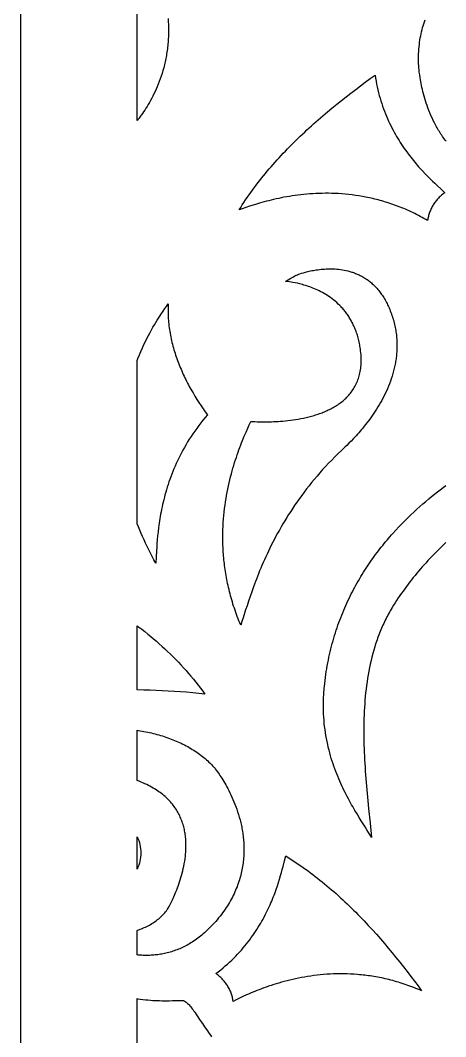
# Model space of a CAD drawing. Extents: x -1000 to 1000, y -1450 to 1450.
# Drawn here: x -1000 to -817.9, y 194 to 629.6 of the extents above; entities that cross this region are included whole.
import ezdxf

# ---------------------------------------------------------------- set-up
doc = ezdxf.new("R2010")
doc.units = 0
doc.layers.add('LAYER_1', color=18, linetype='CONTINUOUS')

msp = doc.modelspace()

# ---------------------------------------------------------------- linework, layer by layer
at = {"layer": 'LAYER_1'}
for points in [[(-1000, -1450), (-600, -1450), (-600, 1050), (-1000, 1050)], [(-847.92, 604.85), (-847.7, 603.57), (-847.45, 602.3), (-847.19, 601.05), (-846.9, 599.82), (-846.61, 598.61), (-846.29, 597.42), (-845.96, 596.25), (-845.61, 595.09), (-845.25, 593.95), (-844.87, 592.83), (-844.48, 591.73), (-844.07, 590.64), (-843.66, 589.57), (-843.23, 588.52), (-842.78, 587.49), (-842.33, 586.47), (-841.87, 585.48), (-841.39, 584.49), (-840.91, 583.53), (-840.41, 582.58), (-839.91, 581.65), (-839.4, 580.73), (-838.88, 579.83), (-838.36, 578.94), (-837.83, 578.08), (-837.29, 577.22), (-836.75, 576.39), (-836.2, 575.57), (-835.65, 574.76), (-835.1, 573.97), (-834.54, 573.2), (-833.98, 572.44), (-833.41, 571.69), (-832.85, 570.96), (-832.28, 570.25), (-831.72, 569.55), (-831.15, 568.86), (-830.58, 568.19), (-830.02, 567.54), (-829.46, 566.89), (-828.9, 566.26), (-827.78, 565.05), (-826.69, 563.89), (-825.61, 562.78), (-824.55, 561.73), (-823.53, 560.72), (-822.54, 559.77), (-821.58, 558.87), (-819.8, 557.22), (-818.21, 555.75), (-818.58, 555.5), (-818.93, 555.25), (-819.28, 554.98), (-819.63, 554.7), (-819.97, 554.41), (-820.3, 554.1), (-820.62, 553.79), (-820.94, 553.47), (-821.24, 553.14), (-821.54, 552.8), (-821.84, 552.45), (-822.12, 552.09), (-822.39, 551.73), (-822.66, 551.35), (-822.91, 550.97), (-823.16, 550.59), (-823.4, 550.2), (-823.62, 549.8), (-823.84, 549.4), (-824.05, 548.99), (-824.24, 548.58), (-824.42, 548.16), (-824.6, 547.74), (-824.76, 547.32), (-824.9, 546.89), (-825.04, 546.46), (-825.16, 546.03), (-825.28, 545.6), (-825.37, 545.17), (-825.46, 544.73), (-825.53, 544.3), (-825.59, 543.86), (-826.38, 544.32), (-827.18, 544.76), (-827.97, 545.19), (-828.76, 545.61), (-829.55, 546.02), (-830.34, 546.42), (-831.13, 546.81), (-831.92, 547.2), (-832.71, 547.57), (-833.5, 547.93), (-834.28, 548.28), (-835.07, 548.62), (-835.85, 548.95), (-836.64, 549.27), (-837.42, 549.58), (-838.2, 549.89), (-838.98, 550.18), (-839.76, 550.46), (-840.54, 550.74), (-841.32, 551.01), (-842.09, 551.26), (-842.87, 551.51), (-843.64, 551.75), (-844.41, 551.99), (-845.18, 552.21), (-845.95, 552.42), (-846.72, 552.63), (-847.48, 552.83), (-848.24, 553.02), (-849.01, 553.2), (-849.76, 553.38), (-850.52, 553.55), (-851.28, 553.7), (-852.03, 553.86), (-853.53, 554.14), (-855.02, 554.39), (-856.51, 554.61), (-857.98, 554.81), (-859.44, 554.98), (-860.89, 555.13), (-862.34, 555.24), (-863.77, 555.34), (-865.19, 555.41), (-866.59, 555.46), (-867.99, 555.48), (-869.37, 555.49), (-870.74, 555.47), (-872.09, 555.44), (-873.43, 555.38), (-874.75, 555.31), (-876.07, 555.22), (-877.36, 555.12), (-878.64, 554.99), (-879.9, 554.86), (-881.15, 554.71), (-882.38, 554.54), (-883.59, 554.37), (-884.78, 554.18), (-885.96, 553.98), (-887.11, 553.77), (-888.25, 553.55), (-889.37, 553.32), (-890.47, 553.08), (-891.54, 552.84), (-892.6, 552.59), (-893.63, 552.33), (-894.65, 552.07), (-895.64, 551.81), (-896.61, 551.54), (-897.55, 551.27), (-898.48, 551), (-899.37, 550.73), (-900.25, 550.46), (-901.92, 549.92), (-903.5, 549.38), (-904.96, 548.87), (-906.32, 548.37), (-905.64, 549.46), (-904.95, 550.53), (-904.24, 551.61), (-903.53, 552.67), (-902.81, 553.73), (-902.08, 554.78), (-901.33, 555.82), (-900.58, 556.86), (-899.82, 557.89), (-899.05, 558.92), (-898.27, 559.94), (-897.49, 560.95), (-896.69, 561.96), (-895.89, 562.96), (-895.07, 563.95), (-894.25, 564.94), (-893.42, 565.92), (-892.59, 566.9), (-891.74, 567.87), (-890.89, 568.83), (-890.03, 569.79), (-889.16, 570.75), (-888.29, 571.69), (-887.41, 572.63), (-886.52, 573.57), (-885.62, 574.5), (-884.72, 575.42), (-883.81, 576.34), (-882.9, 577.26), (-881.98, 578.16), (-881.05, 579.07), (-880.12, 579.96), (-879.18, 580.86), (-878.24, 581.74), (-877.29, 582.63), (-876.34, 583.5), (-875.38, 584.37), (-874.41, 585.24), (-872.47, 586.96), (-870.51, 588.66), (-868.54, 590.34), (-866.55, 592), (-864.54, 593.64), (-862.52, 595.26), (-860.49, 596.87), (-858.45, 598.46), (-856.4, 600.03), (-854.34, 601.58), (-852.28, 603.12), (-850.2, 604.65), (-848.13, 606.15)], [(-866.81, 523.12), (-866.04, 523.1), (-865.27, 523.06), (-864.48, 523.01), (-863.7, 522.93), (-862.9, 522.83), (-862.11, 522.72), (-861.31, 522.57), (-860.51, 522.41), (-859.71, 522.22), (-858.91, 522), (-858.11, 521.76), (-857.71, 521.63), (-857.31, 521.49), (-856.91, 521.35), (-856.51, 521.19), (-856.12, 521.03), (-855.72, 520.87), (-855.33, 520.69), (-854.94, 520.51), (-854.55, 520.32), (-854.16, 520.12), (-853.77, 519.91), (-853.38, 519.69), (-853, 519.47), (-852.62, 519.24), (-852.24, 519), (-851.86, 518.75), (-851.49, 518.49), (-851.12, 518.22), (-850.75, 517.94), (-850.38, 517.65), (-850.02, 517.36), (-849.66, 517.05), (-849.3, 516.74), (-848.94, 516.41), (-848.59, 516.08), (-848.25, 515.73), (-847.9, 515.38), (-847.56, 515.01), (-847.23, 514.64), (-846.89, 514.25), (-846.56, 513.86), (-846.24, 513.45), (-845.92, 513.03), (-845.61, 512.6), (-845.29, 512.16), (-844.99, 511.71), (-844.69, 511.25), (-844.39, 510.77), (-844.1, 510.28), (-843.81, 509.79), (-843.53, 509.28), (-843.26, 508.75), (-842.99, 508.22), (-842.72, 507.67), (-842.42, 507.02), (-842.13, 506.37), (-841.85, 505.72), (-841.59, 505.07), (-841.34, 504.42), (-841.1, 503.78), (-840.87, 503.13), (-840.66, 502.49), (-840.46, 501.85), (-840.27, 501.2), (-840.09, 500.56), (-839.92, 499.93), (-839.77, 499.29), (-839.63, 498.65), (-839.49, 498.02), (-839.37, 497.39), (-839.26, 496.75), (-839.16, 496.13), (-839.08, 495.5), (-839, 494.87), (-838.93, 494.25), (-838.87, 493.63), (-838.82, 493.01), (-838.79, 492.39), (-838.76, 491.77), (-838.74, 491.16), (-838.73, 490.54), (-838.73, 489.93), (-838.74, 489.33), (-838.76, 488.72), (-838.79, 488.12), (-838.83, 487.51), (-838.87, 486.91), (-838.92, 486.32), (-838.99, 485.72), (-839.06, 485.13), (-839.14, 484.54), (-839.22, 483.95), (-839.32, 483.37), (-839.42, 482.79), (-839.53, 482.21), (-839.64, 481.63), (-839.77, 481.06), (-839.9, 480.49), (-840.03, 479.92), (-840.18, 479.35), (-840.33, 478.79), (-840.48, 478.23), (-840.82, 477.12), (-841.17, 476.02), (-841.55, 474.94), (-841.96, 473.86), (-842.38, 472.8), (-842.82, 471.76), (-843.28, 470.73), (-843.76, 469.71), (-844.25, 468.7), (-844.76, 467.72), (-845.28, 466.74), (-845.81, 465.78), (-846.36, 464.84), (-846.91, 463.92), (-847.47, 463.01), (-848.05, 462.12), (-848.62, 461.24), (-849.21, 460.38), (-849.8, 459.54), (-850.39, 458.72), (-850.98, 457.92), (-851.58, 457.14), (-852.17, 456.37), (-852.76, 455.63), (-853.35, 454.9), (-853.94, 454.2), (-854.52, 453.52), (-855.1, 452.85), (-855.66, 452.21), (-856.22, 451.59), (-856.77, 450.99), (-857.31, 450.42), (-858.35, 449.33), (-859.34, 448.34), (-860.26, 447.45), (-861.1, 446.65), (-862.55, 445.29), (-863.96, 443.92), (-865.34, 442.55), (-866.69, 441.18), (-868.01, 439.8), (-869.3, 438.42), (-870.55, 437.05), (-871.78, 435.67), (-872.97, 434.28), (-874.13, 432.9), (-875.27, 431.52), (-876.38, 430.14), (-877.45, 428.77), (-878.5, 427.39), (-879.53, 426.02), (-880.52, 424.64), (-881.49, 423.27), (-882.43, 421.91), (-883.35, 420.55), (-884.24, 419.19), (-885.11, 417.84), (-885.96, 416.49), (-886.78, 415.15), (-887.57, 413.81), (-888.35, 412.48), (-889.1, 411.16), (-889.83, 409.85), (-890.54, 408.54), (-891.22, 407.24), (-891.89, 405.95), (-892.54, 404.67), (-893.16, 403.4), (-893.77, 402.14), (-894.36, 400.89), (-894.93, 399.65), (-895.48, 398.42), (-896.02, 397.2), (-896.54, 396), (-897.04, 394.81), (-897.53, 393.63), (-898, 392.46), (-898.46, 391.31), (-898.9, 390.18), (-899.33, 389.05), (-900.14, 386.86), (-900.91, 384.72), (-901.63, 382.66), (-902.3, 380.67), (-902.94, 378.75), (-903.54, 376.92), (-904.64, 373.49), (-905.16, 371.91), (-905.65, 370.43), (-906.03, 371.34), (-906.39, 372.25), (-906.75, 373.16), (-907.09, 374.06), (-907.43, 374.97), (-907.75, 375.87), (-908.07, 376.77), (-908.37, 377.67), (-908.66, 378.56), (-908.95, 379.45), (-909.22, 380.35), (-909.48, 381.23), (-909.74, 382.12), (-909.98, 383), (-910.21, 383.89), (-910.44, 384.76), (-910.65, 385.64), (-910.86, 386.51), (-911.05, 387.39), (-911.24, 388.25), (-911.42, 389.12), (-911.59, 389.98), (-911.75, 390.84), (-911.9, 391.7), (-912.05, 392.56), (-912.18, 393.41), (-912.31, 394.26), (-912.43, 395.1), (-912.54, 395.95), (-912.64, 396.79), (-912.73, 397.62), (-912.82, 398.46), (-912.9, 399.29), (-912.97, 400.11), (-913.04, 400.94), (-913.09, 401.76), (-913.14, 402.58), (-913.19, 403.39), (-913.25, 405.01), (-913.29, 406.61), (-913.3, 408.2), (-913.28, 409.77), (-913.24, 411.33), (-913.18, 412.88), (-913.09, 414.41), (-912.98, 415.92), (-912.86, 417.42), (-912.71, 418.9), (-912.54, 420.36), (-912.35, 421.81), (-912.14, 423.23), (-911.92, 424.64), (-911.68, 426.04), (-911.43, 427.41), (-911.16, 428.76), (-910.88, 430.1), (-910.58, 431.42), (-910.27, 432.71), (-909.96, 433.99), (-909.63, 435.25), (-909.29, 436.48), (-908.95, 437.69), (-908.6, 438.89), (-908.24, 440.06), (-907.87, 441.21), (-907.51, 442.33), (-907.13, 443.44), (-906.76, 444.52), (-906.38, 445.57), (-906, 446.61), (-905.62, 447.62), (-905.24, 448.6), (-904.86, 449.56), (-904.11, 451.41), (-903.37, 453.15), (-902.65, 454.79), (-901.97, 456.32), (-901.32, 457.74), (-900.43, 457.69), (-899.61, 457.65), (-898.56, 457.61), (-897.31, 457.58), (-895.87, 457.56), (-895.08, 457.56), (-894.26, 457.57), (-893.4, 457.58), (-892.5, 457.6), (-891.57, 457.64), (-890.61, 457.68), (-889.62, 457.73), (-888.61, 457.8), (-887.57, 457.89), (-886.51, 457.98), (-885.44, 458.09), (-884.34, 458.22), (-883.24, 458.37), (-882.12, 458.54), (-880.99, 458.72), (-879.86, 458.93), (-878.72, 459.16), (-877.58, 459.41), (-876.44, 459.69), (-875.3, 459.99), (-874.16, 460.32), (-873.6, 460.49), (-873.04, 460.67), (-872.48, 460.86), (-871.92, 461.05), (-871.37, 461.25), (-870.82, 461.46), (-870.27, 461.68), (-869.73, 461.9), (-869.19, 462.13), (-868.66, 462.37), (-868.13, 462.62), (-867.6, 462.87), (-867.08, 463.14), (-866.57, 463.41), (-866.06, 463.69), (-865.56, 463.98), (-865.07, 464.28), (-864.58, 464.58), (-864.1, 464.9), (-863.63, 465.22), (-863.16, 465.56), (-862.7, 465.9), (-862.26, 466.25), (-861.82, 466.61), (-861.38, 466.99), (-860.96, 467.37), (-860.55, 467.76), (-860.15, 468.16), (-859.75, 468.57), (-859.37, 469), (-859, 469.43), (-858.64, 469.87), (-858.29, 470.33), (-857.95, 470.79), (-857.63, 471.27), (-857.31, 471.76), (-857.01, 472.25), (-856.72, 472.76), (-856.45, 473.28), (-856.18, 473.82), (-855.93, 474.36), (-855.7, 474.92), (-855.48, 475.49), (-855.27, 476.07), (-855.08, 476.66), (-854.91, 477.26), (-854.75, 477.88), (-854.6, 478.51), (-854.47, 479.15), (-854.36, 479.81), (-854.26, 480.48), (-854.18, 481.16), (-854.12, 481.86), (-854.08, 482.56), (-854.05, 483.29), (-854.04, 484.02), (-854.05, 484.77), (-854.08, 485.53), (-854.13, 486.31), (-854.19, 487.1), (-854.28, 487.91), (-854.38, 488.73), (-854.48, 489.36), (-854.58, 489.98), (-854.69, 490.59), (-854.8, 491.19), (-854.93, 491.79), (-855.06, 492.37), (-855.2, 492.95), (-855.35, 493.52), (-855.51, 494.07), (-855.67, 494.62), (-855.84, 495.16), (-856.02, 495.7), (-856.2, 496.22), (-856.39, 496.74), (-856.59, 497.25), (-856.79, 497.74), (-857, 498.24), (-857.21, 498.72), (-857.44, 499.19), (-857.66, 499.66), (-857.9, 500.12), (-858.13, 500.57), (-858.38, 501.01), (-858.63, 501.45), (-858.88, 501.88), (-859.14, 502.3), (-859.4, 502.71), (-859.67, 503.11), (-859.94, 503.51), (-860.22, 503.9), (-860.5, 504.28), (-860.79, 504.66), (-861.08, 505.03), (-861.37, 505.39), (-861.67, 505.75), (-861.97, 506.09), (-862.28, 506.44), (-862.58, 506.77), (-863.21, 507.42), (-863.85, 508.04), (-864.49, 508.64), (-865.15, 509.21), (-865.81, 509.76), (-866.49, 510.28), (-867.16, 510.78), (-867.85, 511.25), (-868.53, 511.71), (-869.22, 512.14), (-869.91, 512.55), (-870.61, 512.94), (-871.3, 513.31), (-871.99, 513.66), (-872.67, 513.99), (-873.35, 514.3), (-874.03, 514.59), (-874.7, 514.87), (-875.37, 515.13), (-876.02, 515.37), (-876.67, 515.6), (-877.3, 515.81), (-877.93, 516.01), (-878.54, 516.19), (-879.13, 516.36), (-879.72, 516.51), (-880.28, 516.66), (-881.36, 516.91), (-882.36, 517.11), (-883.27, 517.28), (-884.09, 517.41), (-884.81, 517.51), (-885.88, 517.64), (-886.44, 517.7), (-885.31, 518.38), (-884.2, 519.08), (-883.63, 519.42), (-883.07, 519.76), (-882.49, 520.08), (-881.91, 520.38), (-881.72, 520.47), (-881.39, 520.6), (-880.93, 520.77), (-880.33, 520.98), (-879.62, 521.21), (-878.8, 521.46), (-877.87, 521.71), (-876.84, 521.97), (-876.29, 522.1), (-875.72, 522.22), (-875.14, 522.34), (-874.53, 522.46), (-873.9, 522.57), (-873.26, 522.67), (-872.59, 522.76), (-871.92, 522.85), (-871.22, 522.93), (-870.52, 522.99), (-869.8, 523.04), (-869.07, 523.08), (-868.33, 523.11), (-867.58, 523.12)], [(-936.72, 507.31), (-936.75, 506.52), (-936.77, 505.73), (-936.77, 504.95), (-936.76, 504.16), (-936.74, 503.37), (-936.71, 502.58), (-936.66, 501.79), (-936.61, 501), (-936.54, 500.21), (-936.46, 499.42), (-936.37, 498.64), (-936.27, 497.85), (-936.16, 497.06), (-936.03, 496.28), (-935.9, 495.49), (-935.75, 494.71), (-935.6, 493.92), (-935.43, 493.14), (-935.26, 492.36), (-935.07, 491.58), (-934.87, 490.8), (-934.67, 490.02), (-934.45, 489.24), (-934.23, 488.47), (-934, 487.7), (-933.76, 486.93), (-933.5, 486.16), (-933.25, 485.39), (-932.98, 484.62), (-932.7, 483.86), (-932.42, 483.1), (-932.12, 482.34), (-931.82, 481.59), (-931.51, 480.83), (-931.2, 480.08), (-930.87, 479.34), (-930.54, 478.59), (-930.21, 477.85), (-929.86, 477.11), (-929.51, 476.38), (-929.15, 475.64), (-928.79, 474.92), (-928.41, 474.19), (-928.04, 473.47), (-927.65, 472.75), (-927.26, 472.04), (-926.87, 471.33), (-926.06, 469.92), (-925.23, 468.52), (-924.38, 467.15), (-923.51, 465.79), (-922.63, 464.45), (-921.73, 463.13), (-920.81, 461.83), (-919.88, 460.56), (-920.86, 459.4), (-921.81, 458.24), (-922.73, 457.08), (-923.61, 455.92), (-924.48, 454.76), (-925.31, 453.59), (-926.11, 452.43), (-926.89, 451.26), (-927.64, 450.1), (-928.36, 448.93), (-929.06, 447.77), (-929.73, 446.6), (-930.38, 445.44), (-931, 444.28), (-931.6, 443.13), (-932.18, 441.97), (-932.73, 440.82), (-933.26, 439.67), (-933.77, 438.53), (-934.26, 437.39), (-934.72, 436.25), (-935.17, 435.12), (-935.6, 434), (-936, 432.88), (-936.39, 431.77), (-936.76, 430.66), (-937.11, 429.56), (-937.44, 428.47), (-937.76, 427.38), (-938.06, 426.31), (-938.34, 425.24), (-938.61, 424.18), (-938.87, 423.12), (-939.11, 422.08), (-939.33, 421.05), (-939.54, 420.03), (-939.74, 419.02), (-939.93, 418.02), (-940.1, 417.03), (-940.26, 416.05), (-940.42, 415.08), (-940.56, 414.13), (-940.69, 413.19), (-940.81, 412.26), (-941.03, 410.45), (-941.21, 408.69), (-941.37, 406.99), (-941.5, 405.36), (-941.61, 403.79), (-941.71, 402.29), (-941.87, 399.51), (-942.01, 397.04), (-942.81, 398.47), (-943.58, 399.9), (-944.32, 401.32), (-945.04, 402.74), (-945.74, 404.15), (-946.41, 405.56), (-947.05, 406.96), (-947.68, 408.36), (-948.27, 409.74), (-948.85, 411.13), (-949.39, 412.5), (-949.92, 413.87), (-950, 414.09), (-950, 483.74), (-949.95, 483.89), (-949.64, 484.68), (-949.01, 486.24), (-948.37, 487.75), (-947.72, 489.21), (-947.07, 490.62), (-946.42, 491.99), (-945.77, 493.3), (-945.12, 494.56), (-944.48, 495.78), (-943.84, 496.94), (-943.22, 498.05), (-942.61, 499.1), (-942.01, 500.1), (-941.43, 501.05), (-940.88, 501.94), (-940.34, 502.77), (-939.83, 503.55), (-938.9, 504.94), (-938.1, 506.09), (-937.45, 507.01), (-936.97, 507.68), (-936.68, 508.09)], [(-949.24, 369.61), (-947.96, 368.63), (-946.69, 367.63), (-945.42, 366.62), (-944.17, 365.59), (-942.93, 364.54), (-941.71, 363.49), (-940.49, 362.41), (-939.29, 361.33), (-938.1, 360.22), (-936.92, 359.11), (-935.75, 357.98), (-934.6, 356.84), (-933.47, 355.69), (-932.34, 354.52), (-931.23, 353.34), (-930.14, 352.15), (-929.06, 350.94), (-927.99, 349.73), (-926.94, 348.5), (-925.9, 347.26), (-924.88, 346.01), (-923.88, 344.75), (-922.89, 343.47), (-921.92, 342.19), (-920.96, 340.9), (-923.57, 341.16), (-926.19, 341.4), (-928.8, 341.63), (-931.42, 341.83), (-934.04, 342.01), (-936.67, 342.17), (-939.29, 342.31), (-941.91, 342.44), (-944.54, 342.54), (-947.17, 342.62), (-949.79, 342.68), (-950, 342.68), (-950, 370.18)], [(-949.52, 325.31), (-948.7, 325.18), (-947.88, 325.04), (-947.07, 324.89), (-946.26, 324.73), (-945.46, 324.56), (-944.65, 324.39), (-943.86, 324.2), (-943.06, 324.01), (-942.27, 323.81), (-941.49, 323.6), (-940.71, 323.39), (-939.94, 323.16), (-939.17, 322.92), (-938.4, 322.68), (-937.64, 322.43), (-936.89, 322.17), (-936.14, 321.9), (-935.4, 321.62), (-934.67, 321.33), (-933.94, 321.04), (-933.21, 320.73), (-932.5, 320.42), (-931.79, 320.1), (-931.08, 319.77), (-930.39, 319.43), (-929.7, 319.08), (-929.02, 318.72), (-928.34, 318.35), (-927.67, 317.97), (-927.02, 317.59), (-926.36, 317.19), (-925.72, 316.79), (-925.09, 316.37), (-924.46, 315.95), (-923.84, 315.52), (-923.23, 315.08), (-922.63, 314.62), (-922.04, 314.16), (-921.46, 313.69), (-920.88, 313.21), (-920.32, 312.72), (-919.76, 312.23), (-919.22, 311.72), (-918.69, 311.2), (-918.16, 310.67), (-917.65, 310.13), (-917.14, 309.59), (-916.93, 309.34), (-916.58, 308.9), (-916.11, 308.28), (-915.54, 307.49), (-914.88, 306.54), (-914.52, 306), (-914.14, 305.42), (-913.75, 304.81), (-913.34, 304.15), (-912.92, 303.46), (-912.5, 302.74), (-912.06, 301.98), (-911.63, 301.18), (-911.18, 300.36), (-910.74, 299.5), (-910.29, 298.61), (-909.85, 297.68), (-909.41, 296.73), (-908.98, 295.75), (-908.55, 294.74), (-908.13, 293.7), (-907.73, 292.64), (-907.33, 291.55), (-906.96, 290.43), (-906.6, 289.29), (-906.25, 288.13), (-905.93, 286.94), (-905.78, 286.34), (-905.63, 285.74), (-905.49, 285.12), (-905.36, 284.51), (-905.23, 283.89), (-905.11, 283.26), (-904.99, 282.63), (-904.89, 281.99), (-904.79, 281.35), (-904.69, 280.7), (-904.61, 280.05), (-904.54, 279.4), (-904.47, 278.74), (-904.41, 278.08), (-904.36, 277.41), (-904.32, 276.74), (-904.29, 276.07), (-904.27, 275.39), (-904.25, 274.71), (-904.25, 274.02), (-904.26, 273.33), (-904.28, 272.64), (-904.31, 271.95), (-904.35, 271.25), (-904.4, 270.55), (-904.47, 269.84), (-904.54, 269.14), (-904.63, 268.43), (-904.73, 267.72), (-904.84, 267), (-904.96, 266.29), (-905.1, 265.57), (-905.25, 264.84), (-905.41, 264.12), (-905.59, 263.4), (-905.78, 262.67), (-905.98, 261.94), (-906.2, 261.21), (-906.44, 260.48), (-906.68, 259.74), (-906.95, 259.01), (-907.22, 258.27), (-907.52, 257.54), (-907.83, 256.8), (-908.15, 256.06), (-908.49, 255.32), (-908.85, 254.58), (-909.22, 253.83), (-909.62, 253.09), (-910.02, 252.35), (-910.45, 251.61), (-910.89, 250.86), (-911.35, 250.12), (-911.83, 249.38), (-912.33, 248.64), (-912.84, 247.89), (-913.38, 247.15), (-913.93, 246.41), (-914.5, 245.67), (-915.09, 244.93), (-915.7, 244.19), (-916.33, 243.45), (-916.98, 242.71), (-917.66, 241.97), (-918.23, 241.36), (-918.8, 240.77), (-919.37, 240.2), (-919.95, 239.64), (-920.53, 239.1), (-921.11, 238.58), (-921.69, 238.07), (-922.27, 237.58), (-922.86, 237.11), (-923.44, 236.65), (-924.03, 236.21), (-924.62, 235.78), (-925.21, 235.36), (-925.8, 234.97), (-926.39, 234.58), (-926.98, 234.21), (-927.58, 233.86), (-928.17, 233.52), (-928.76, 233.19), (-929.36, 232.88), (-929.95, 232.58), (-930.55, 232.29), (-931.14, 232.02), (-931.74, 231.75), (-932.33, 231.51), (-932.92, 231.27), (-933.52, 231.05), (-934.11, 230.84), (-934.7, 230.64), (-935.3, 230.45), (-935.89, 230.28), (-936.48, 230.11), (-937.07, 229.96), (-937.66, 229.82), (-938.24, 229.69), (-938.83, 229.57), (-939.41, 229.46), (-940, 229.36), (-940.58, 229.27), (-941.16, 229.19), (-941.74, 229.12), (-942.31, 229.06), (-942.89, 229), (-943.46, 228.96), (-944.03, 228.93), (-944.6, 228.9), (-945.17, 228.89), (-945.73, 228.88), (-946.29, 228.88), (-946.85, 228.89), (-947.4, 228.9), (-947.96, 228.92), (-948.51, 228.95), (-949.05, 228.99), (-949.6, 229.04), (-950, 229.07), (-950, 239.59), (-949.87, 239.63), (-949.27, 239.84), (-948.68, 240.06), (-948.09, 240.29), (-947.51, 240.53), (-946.94, 240.78), (-946.38, 241.04), (-945.82, 241.31), (-945.27, 241.59), (-944.73, 241.88), (-944.2, 242.18), (-943.67, 242.49), (-943.16, 242.81), (-942.65, 243.14), (-942.16, 243.49), (-941.67, 243.84), (-941.2, 244.21), (-940.73, 244.59), (-940.28, 244.97), (-939.84, 245.38), (-939.41, 245.79), (-938.99, 246.21), (-938.59, 246.65), (-938.19, 247.09), (-937.81, 247.55), (-937.45, 248.02), (-937.09, 248.51), (-936.94, 248.75), (-936.68, 249.19), (-936.33, 249.82), (-935.9, 250.63), (-935.4, 251.6), (-934.86, 252.73), (-934.57, 253.35), (-934.27, 254.01), (-933.97, 254.7), (-933.66, 255.42), (-933.35, 256.17), (-933.04, 256.96), (-932.73, 257.77), (-932.42, 258.61), (-932.12, 259.47), (-931.82, 260.36), (-931.52, 261.27), (-931.24, 262.2), (-930.96, 263.16), (-930.7, 264.13), (-930.45, 265.12), (-930.22, 266.13), (-930, 267.15), (-929.8, 268.19), (-929.63, 269.23), (-929.47, 270.29), (-929.34, 271.36), (-929.23, 272.44), (-929.19, 272.98), (-929.15, 273.53), (-929.12, 274.07), (-929.1, 274.62), (-929.08, 275.16), (-929.07, 275.71), (-929.07, 276.26), (-929.08, 276.81), (-929.1, 277.36), (-929.13, 277.91), (-929.16, 278.46), (-929.2, 279.01), (-929.26, 279.56), (-929.32, 280.11), (-929.39, 280.66), (-929.47, 281.2), (-929.56, 281.75), (-929.66, 282.3), (-929.78, 282.84), (-929.9, 283.39), (-930.03, 283.93), (-930.18, 284.47), (-930.33, 285.01), (-930.5, 285.54), (-930.68, 286.08), (-930.87, 286.61), (-931.07, 287.14), (-931.29, 287.66), (-931.52, 288.19), (-931.76, 288.71), (-932.01, 289.22), (-932.28, 289.74), (-932.56, 290.25), (-932.85, 290.75), (-933.16, 291.26), (-933.48, 291.75), (-933.81, 292.25), (-934.16, 292.74), (-934.53, 293.22), (-934.91, 293.7), (-935.3, 294.18), (-935.71, 294.65), (-936.13, 295.11), (-936.57, 295.57), (-937.03, 296.03), (-937.5, 296.48), (-937.99, 296.92), (-938.49, 297.36), (-939.01, 297.79), (-939.55, 298.21), (-940.11, 298.63), (-940.68, 299.04), (-941.27, 299.44), (-941.88, 299.84), (-942.5, 300.23), (-943.15, 300.61), (-943.81, 300.98), (-944.49, 301.35), (-945.19, 301.71), (-945.9, 302.06), (-946.71, 302.44), (-947.52, 302.81), (-948.33, 303.17), (-949.13, 303.52), (-949.93, 303.85), (-950, 303.88), (-950, 325.39)], [(-885.28, 270.81), (-884.19, 270.12), (-883.12, 269.43), (-882.05, 268.72), (-880.99, 268.01), (-879.93, 267.28), (-878.88, 266.55), (-877.84, 265.81), (-876.8, 265.05), (-875.77, 264.29), (-874.74, 263.52), (-873.72, 262.74), (-872.71, 261.95), (-871.71, 261.15), (-870.71, 260.35), (-869.71, 259.53), (-868.72, 258.71), (-867.74, 257.88), (-866.77, 257.04), (-865.79, 256.2), (-864.83, 255.34), (-863.87, 254.48), (-862.92, 253.61), (-861.97, 252.74), (-861.03, 251.86), (-860.09, 250.97), (-859.16, 250.07), (-858.24, 249.17), (-857.32, 248.27), (-856.4, 247.35), (-855.49, 246.43), (-854.59, 245.51), (-853.69, 244.57), (-852.8, 243.64), (-851.91, 242.7), (-851.02, 241.75), (-850.15, 240.8), (-849.27, 239.84), (-847.54, 237.91), (-845.83, 235.96), (-844.14, 234), (-842.46, 232.02), (-840.81, 230.02), (-839.17, 228.02), (-837.55, 226), (-835.94, 223.97), (-834.36, 221.93), (-832.79, 219.88), (-831.23, 217.83), (-829.7, 215.77), (-828.17, 213.7), (-829.01, 214.06), (-829.85, 214.42), (-830.68, 214.76), (-831.52, 215.09), (-832.35, 215.41), (-833.18, 215.72), (-834.01, 216.02), (-834.83, 216.31), (-835.66, 216.59), (-836.48, 216.86), (-837.3, 217.12), (-838.12, 217.37), (-838.94, 217.61), (-839.75, 217.84), (-840.57, 218.07), (-841.38, 218.28), (-842.19, 218.49), (-842.99, 218.68), (-843.8, 218.87), (-844.6, 219.05), (-845.4, 219.22), (-846.2, 219.38), (-846.99, 219.53), (-847.78, 219.68), (-848.57, 219.81), (-849.36, 219.94), (-850.14, 220.06), (-850.93, 220.17), (-851.71, 220.28), (-852.48, 220.38), (-853.26, 220.47), (-854.03, 220.55), (-854.8, 220.62), (-855.56, 220.69), (-857.09, 220.8), (-858.6, 220.89), (-860.09, 220.94), (-861.58, 220.98), (-863.05, 220.98), (-864.51, 220.96), (-865.96, 220.92), (-867.39, 220.85), (-868.81, 220.77), (-870.21, 220.66), (-871.6, 220.53), (-872.97, 220.38), (-874.33, 220.21), (-875.67, 220.03), (-877, 219.82), (-878.31, 219.6), (-879.6, 219.37), (-880.87, 219.12), (-882.13, 218.86), (-883.37, 218.58), (-884.59, 218.29), (-885.8, 217.99), (-886.98, 217.68), (-888.15, 217.36), (-889.29, 217.03), (-890.42, 216.69), (-891.52, 216.35), (-892.61, 216), (-893.67, 215.64), (-894.72, 215.28), (-895.74, 214.91), (-896.74, 214.54), (-897.72, 214.17), (-898.67, 213.8), (-899.6, 213.43), (-900.51, 213.05), (-901.4, 212.68), (-902.26, 212.31), (-903.1, 211.94), (-904.71, 211.22), (-906.21, 210.51), (-907.61, 209.84), (-908.9, 209.19), (-908.96, 209.63), (-909.04, 210.06), (-909.12, 210.5), (-909.22, 210.93), (-909.33, 211.36), (-909.45, 211.79), (-909.59, 212.22), (-909.74, 212.65), (-909.9, 213.07), (-910.07, 213.49), (-910.26, 213.91), (-910.45, 214.32), (-910.65, 214.73), (-910.87, 215.13), (-911.1, 215.53), (-911.33, 215.92), (-911.58, 216.3), (-911.84, 216.68), (-912.1, 217.06), (-912.38, 217.42), (-912.66, 217.78), (-912.95, 218.13), (-913.25, 218.47), (-913.56, 218.8), (-913.87, 219.12), (-914.2, 219.43), (-914.53, 219.74), (-914.87, 220.03), (-915.21, 220.31), (-915.56, 220.58), (-915.92, 220.83), (-916.28, 221.08), (-915.24, 221.88), (-914.22, 222.7), (-913.22, 223.52), (-912.25, 224.35), (-911.31, 225.19), (-910.39, 226.03), (-909.5, 226.88), (-908.62, 227.73), (-907.78, 228.59), (-906.95, 229.45), (-906.15, 230.32), (-905.37, 231.19), (-904.61, 232.07), (-903.87, 232.95), (-903.15, 233.83), (-902.46, 234.71), (-901.78, 235.6), (-901.13, 236.48), (-900.49, 237.37), (-899.88, 238.26), (-899.28, 239.14), (-898.7, 240.03), (-898.14, 240.92), (-897.6, 241.8), (-897.08, 242.69), (-896.57, 243.57), (-896.08, 244.45), (-895.6, 245.33), (-895.15, 246.2), (-894.7, 247.07), (-894.28, 247.94), (-893.86, 248.8), (-893.46, 249.65), (-893.08, 250.5), (-892.71, 251.35), (-892.36, 252.19), (-892.01, 253.02), (-891.68, 253.85), (-891.36, 254.66), (-891.06, 255.47), (-890.76, 256.28), (-890.48, 257.07), (-889.95, 258.63), (-889.45, 260.15), (-889, 261.62), (-888.58, 263.05), (-888.19, 264.43), (-887.83, 265.76), (-887.5, 267.03), (-886.9, 269.39), (-886.37, 271.48)]]:
    msp.add_lwpolyline(points, close=True, dxfattribs=at)
for points in [[(-936.74, 630.42), (-936.69, 629.6), (-936.64, 628.78), (-936.6, 627.97), (-936.58, 627.17), (-936.56, 626.37), (-936.55, 625.58), (-936.56, 624.8), (-936.57, 624.03), (-936.59, 623.26), (-936.62, 622.49), (-936.65, 621.74), (-936.7, 620.99), (-936.75, 620.25), (-936.82, 619.51), (-936.89, 618.78), (-936.97, 618.06), (-937.05, 617.35), (-937.14, 616.64), (-937.24, 615.94), (-937.35, 615.24), (-937.47, 614.55), (-937.59, 613.87), (-937.72, 613.2), (-937.85, 612.53), (-937.99, 611.87), (-938.14, 611.22), (-938.29, 610.57), (-938.45, 609.93), (-938.61, 609.3), (-938.96, 608.05), (-939.32, 606.84), (-939.7, 605.65), (-940.1, 604.49), (-940.52, 603.35), (-940.95, 602.24), (-941.39, 601.17), (-941.85, 600.12), (-942.31, 599.09), (-942.79, 598.1), (-943.27, 597.13), (-943.76, 596.2), (-944.25, 595.29), (-944.75, 594.4), (-945.25, 593.55), (-945.76, 592.73), (-946.26, 591.93), (-946.76, 591.16), (-947.25, 590.42), (-947.74, 589.71), (-948.23, 589.03), (-948.71, 588.38), (-949.18, 587.76), (-949.64, 587.16), (-950, 586.7), (-950, 639.1)], [(-817.67, 577.81), (-818.07, 578.31), (-818.45, 578.81), (-818.82, 579.32), (-819.18, 579.83), (-819.54, 580.35), (-819.89, 580.87), (-820.23, 581.39), (-820.56, 581.91), (-820.88, 582.44), (-821.2, 582.97), (-821.51, 583.5), (-821.81, 584.03), (-822.1, 584.57), (-822.39, 585.1), (-822.66, 585.64), (-823.2, 586.72), (-823.7, 587.79), (-824.18, 588.87), (-824.63, 589.94), (-825.06, 591), (-825.45, 592.06), (-825.83, 593.11), (-826.18, 594.15), (-826.51, 595.17), (-826.81, 596.17), (-827.09, 597.16), (-827.36, 598.13), (-827.6, 599.08), (-827.82, 600), (-828.02, 600.9), (-828.21, 601.76), (-828.38, 602.6), (-828.53, 603.4), (-828.67, 604.17), (-828.8, 604.91), (-829, 606.25), (-829.16, 607.43), (-829.27, 608.41), (-829.35, 609.2), (-829.41, 610.08), (-829.45, 611.16), (-829.48, 612.22), (-829.49, 613.27), (-829.47, 614.31), (-829.44, 615.33), (-829.39, 616.33), (-829.33, 617.32), (-829.24, 618.3), (-829.14, 619.27), (-829.03, 620.22), (-828.89, 621.15), (-828.74, 622.08), (-828.58, 622.99), (-828.39, 623.88), (-828.2, 624.76), (-827.99, 625.63), (-827.76, 626.49), (-827.52, 627.33), (-827.26, 628.16), (-826.99, 628.98), (-826.71, 629.78)], [(-817.76, 405.77), (-818.64, 404.94), (-819.52, 404.1), (-820.39, 403.26), (-821.25, 402.41), (-822.1, 401.55), (-822.95, 400.69), (-823.79, 399.83), (-824.62, 398.96), (-825.45, 398.08), (-826.26, 397.19), (-827.07, 396.3), (-827.88, 395.4), (-828.67, 394.5), (-829.46, 393.59), (-830.23, 392.67), (-831, 391.74), (-831.76, 390.81), (-832.52, 389.87), (-833.26, 388.92), (-833.99, 387.96), (-834.72, 387), (-835.43, 386.02), (-836.14, 385.04), (-836.84, 384.06), (-837.52, 383.06), (-838.2, 382.05), (-838.86, 381.04), (-839.52, 380.02), (-840.17, 378.98), (-840.8, 377.94), (-841.2, 377.28), (-841.58, 376.61), (-841.96, 375.94), (-842.33, 375.27), (-842.7, 374.59), (-843.05, 373.91), (-843.4, 373.23), (-843.74, 372.54), (-844.08, 371.85), (-844.4, 371.16), (-844.72, 370.47), (-845.03, 369.77), (-845.34, 369.07), (-845.63, 368.36), (-845.92, 367.65), (-846.21, 366.94), (-846.48, 366.23), (-846.75, 365.52), (-847.01, 364.8), (-847.27, 364.08), (-847.52, 363.35), (-847.76, 362.63), (-848, 361.9), (-848.23, 361.17), (-848.67, 359.7), (-849.08, 358.22), (-849.47, 356.74), (-849.84, 355.24), (-850.18, 353.74), (-850.5, 352.22), (-850.8, 350.7), (-851.07, 349.18), (-851.33, 347.64), (-851.56, 346.1), (-851.77, 344.55), (-851.97, 343), (-852.14, 341.44), (-852.3, 339.87), (-852.43, 338.3), (-852.55, 336.72), (-852.66, 335.14), (-852.74, 333.56), (-852.81, 331.97), (-852.87, 330.38), (-852.91, 328.78), (-852.93, 327.18), (-852.94, 325.58), (-852.94, 323.98), (-852.92, 322.37), (-852.9, 320.76), (-852.86, 319.15), (-852.81, 317.54), (-852.75, 315.93), (-852.67, 314.32), (-852.59, 312.71), (-852.5, 311.1), (-852.4, 309.49), (-852.3, 307.88), (-852.18, 306.27), (-852.06, 304.66), (-851.8, 301.45), (-851.52, 298.25), (-851.22, 295.06), (-850.9, 291.89), (-850.25, 285.6), (-849.6, 279.39), (-850.21, 280.44), (-850.87, 281.55), (-851.59, 282.72), (-852.36, 283.95), (-854.01, 286.6), (-854.89, 288.01), (-855.8, 289.49), (-856.72, 291.04), (-857.66, 292.64), (-858.13, 293.47), (-858.6, 294.31), (-859.08, 295.17), (-859.55, 296.04), (-860.02, 296.93), (-860.49, 297.83), (-860.96, 298.75), (-861.43, 299.69), (-861.89, 300.64), (-862.34, 301.61), (-862.79, 302.59), (-863.24, 303.59), (-863.68, 304.61), (-864.11, 305.64), (-864.53, 306.69), (-864.94, 307.75), (-865.34, 308.83), (-865.74, 309.93), (-866.12, 311.04), (-866.49, 312.17), (-866.84, 313.31), (-867.18, 314.47), (-867.51, 315.65), (-867.83, 316.84), (-868.12, 318.05), (-868.4, 319.28), (-868.67, 320.52), (-868.91, 321.78), (-869.14, 323.05), (-869.35, 324.34), (-869.54, 325.65), (-869.7, 326.97), (-869.85, 328.31), (-869.97, 329.66), (-870.07, 331.03), (-870.15, 332.42), (-870.2, 333.83), (-870.23, 335.25), (-870.23, 336.69), (-870.2, 338.14), (-870.15, 339.61), (-870.11, 340.35), (-870.06, 341.1), (-870.01, 341.85), (-869.95, 342.6), (-869.89, 343.36), (-869.81, 344.12), (-869.67, 345.42), (-869.52, 346.7), (-869.36, 347.98), (-869.18, 349.25), (-868.99, 350.5), (-868.78, 351.75), (-868.57, 352.99), (-868.34, 354.21), (-868.1, 355.43), (-867.85, 356.64), (-867.59, 357.84), (-867.32, 359.03), (-867.03, 360.21), (-866.74, 361.38), (-866.43, 362.54), (-866.11, 363.69), (-865.79, 364.83), (-865.45, 365.96), (-865.1, 367.08), (-864.74, 368.2), (-864.38, 369.3), (-864, 370.4), (-863.61, 371.48), (-863.22, 372.56), (-862.81, 373.62), (-862.4, 374.68), (-861.97, 375.73), (-861.54, 376.77), (-861.1, 377.8), (-860.65, 378.82), (-860.2, 379.83), (-859.73, 380.84), (-859.26, 381.83), (-858.78, 382.82), (-858.3, 383.79), (-857.8, 384.76), (-857.3, 385.72), (-856.79, 386.67), (-856.28, 387.61), (-855.76, 388.54), (-855.23, 389.46), (-854.7, 390.38), (-854.16, 391.28), (-853.61, 392.18), (-853.06, 393.07), (-852.5, 393.95), (-851.94, 394.82), (-851.37, 395.68), (-850.8, 396.53), (-850.23, 397.38), (-849.64, 398.21), (-849.06, 399.04), (-848.47, 399.86), (-847.87, 400.67), (-847.27, 401.48), (-846.67, 402.27), (-846.06, 403.06), (-845.46, 403.83), (-844.84, 404.6), (-844.23, 405.37), (-843.61, 406.12), (-842.99, 406.86), (-842.36, 407.6), (-841.73, 408.33), (-841.11, 409.05), (-840.47, 409.76), (-839.21, 411.16), (-837.93, 412.53), (-836.65, 413.86), (-835.37, 415.17), (-834.09, 416.44), (-832.8, 417.68), (-831.52, 418.89), (-830.23, 420.07), (-828.95, 421.22), (-827.68, 422.34), (-826.41, 423.43), (-825.15, 424.49), (-823.89, 425.52), (-822.65, 426.52), (-821.42, 427.49), (-820.2, 428.44), (-819, 429.35), (-817.81, 430.23)], [(-950, 143.32), (-950, 210.36), (-949.82, 210.33), (-948.66, 210.16), (-947.53, 210.02), (-946.43, 209.89), (-945.35, 209.78), (-944.29, 209.69), (-943.27, 209.62), (-942.28, 209.56), (-941.31, 209.51), (-940.38, 209.48), (-939.48, 209.46), (-938.61, 209.45), (-937.78, 209.44), (-936.23, 209.45), (-934.82, 209.48), (-932.5, 209.56), (-931.61, 209.58), (-931.23, 209.58), (-930.89, 209.58), (-930.61, 209.57), (-930.37, 209.55), (-930.19, 209.52), (-930.12, 209.5), (-930.06, 209.47), (-929.89, 209.39), (-929.72, 209.3), (-929.39, 209.1), (-929.06, 208.86), (-928.73, 208.6), (-928.4, 208.3), (-928.06, 207.98), (-927.73, 207.63), (-927.39, 207.26), (-927.05, 206.86), (-926.71, 206.44), (-926.36, 205.99), (-926.01, 205.51), (-925.65, 205.02), (-925.29, 204.5), (-924.54, 203.41), (-922.94, 201), (-922.07, 199.69), (-921.16, 198.33), (-920.2, 196.91), (-919.18, 195.45), (-918.64, 194.71), (-918.09, 193.96)]]:
    msp.add_lwpolyline(points, dxfattribs=at)
msp.add_lwpolyline([(-948.42, 272.82, -0.111603), (-950, 265.87), (-950, 279.76, -0.111603)], format="xyb", close=True, dxfattribs=at)

doc.saveas('drawing.dxf')
